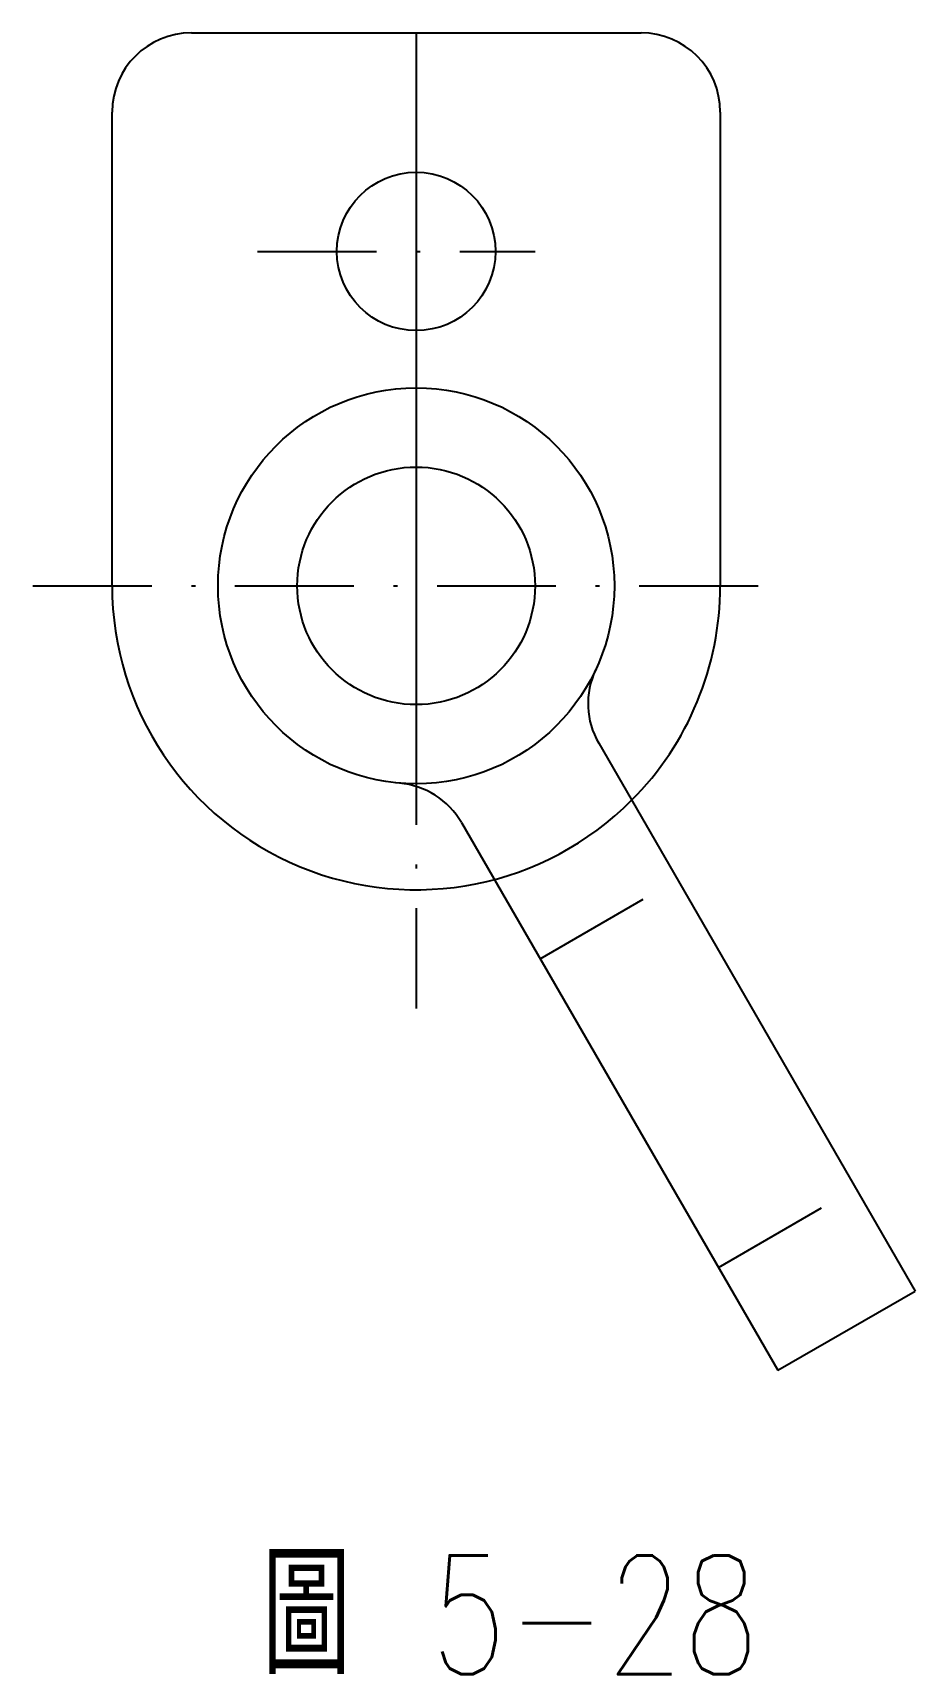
# Model space of a CAD drawing. Extents: x 116.7 to 139, y 269.3 to 310.8.
import ezdxf

# ---------------------------------------------------------------- set-up
doc = ezdxf.new("R2010")
doc.units = 0
for name, pattern in [('CEN3', [5, 3, -1, 0, -1]), ('中心線', [22, 20, -1, 0, -1]), ('虛線', [4, 3, -1])]:
    doc.linetypes.add(name, pattern=pattern)
for name, color, linetype in [('CENT3', 1, 'CEN3'), ('中心線', 1, '中心線'), ('虛線', 6, '虛線'), ('輪廓線', 7, 'CONTINUOUS')]:
    doc.layers.add(name, color=color, linetype=linetype)
doc.styles.add('CNS', font='txt.shx', dxfattribs={"width": 0.75, "height": 3, "bigfont": 'chineset.shx'})

msp = doc.modelspace()

# ---------------------------------------------------------------- linework, layer by layer
at = {"layer": 'CENT3'}
for p, q in [((122.405, 305.235), (129.405, 305.235)), ((116.733, 296.791), (135.078, 296.791))]:
    msp.add_line(p, q, dxfattribs=at)
at = {"layer": '中心線'}
msp.add_line((126.405, 310.753), (126.405, 286.118), dxfattribs=at)
at = {"layer": '虛線'}
for p, q in [((129.531, 287.377), (132.995, 289.377)), ((134.031, 279.583), (137.495, 281.583))]:
    msp.add_line(p, q, dxfattribs=at)
at = {"layer": '輪廓線'}
for p, q in [((120.733, 310.753), (132.078, 310.753)), ((118.733, 296.791), (118.733, 308.753)), ((134.078, 308.753), (134.078, 296.791)), ((131.01, 292.816), (138.995, 278.985)), ((127.546, 290.816), (135.531, 276.985)), ((135.531, 276.985), (138.995, 278.985))]:
    msp.add_line(p, q, dxfattribs=at)
for centre, radius in [((126.405, 305.235), 2), ((126.405, 296.791), 5), ((126.405, 296.791), 3)]:
    msp.add_circle(centre, radius, dxfattribs=at)
for centre, radius, start, end in [((120.733, 308.753), 2, 90, 180), ((132.078, 308.753), 2, 0, 90), ((126.405, 296.791), 7.673, 180, 315.1097), ((126.405, 296.791), 7.673, 315.1097, 0), ((132.742, 293.816), 2, 154.8499, 210), ((125.814, 289.816), 2, 30, 85.1501)]:
    msp.add_arc(centre, radius, start, end, dxfattribs=at)

# ---------------------------------------------------------------- texts
at = {"layer": '輪廓線', "style": 'CNS', "width": 0.75}
msp.add_text('圖 5-28', height=3, dxfattribs=at).set_placement((122.514, 269.313))

doc.saveas('drawing.dxf')
